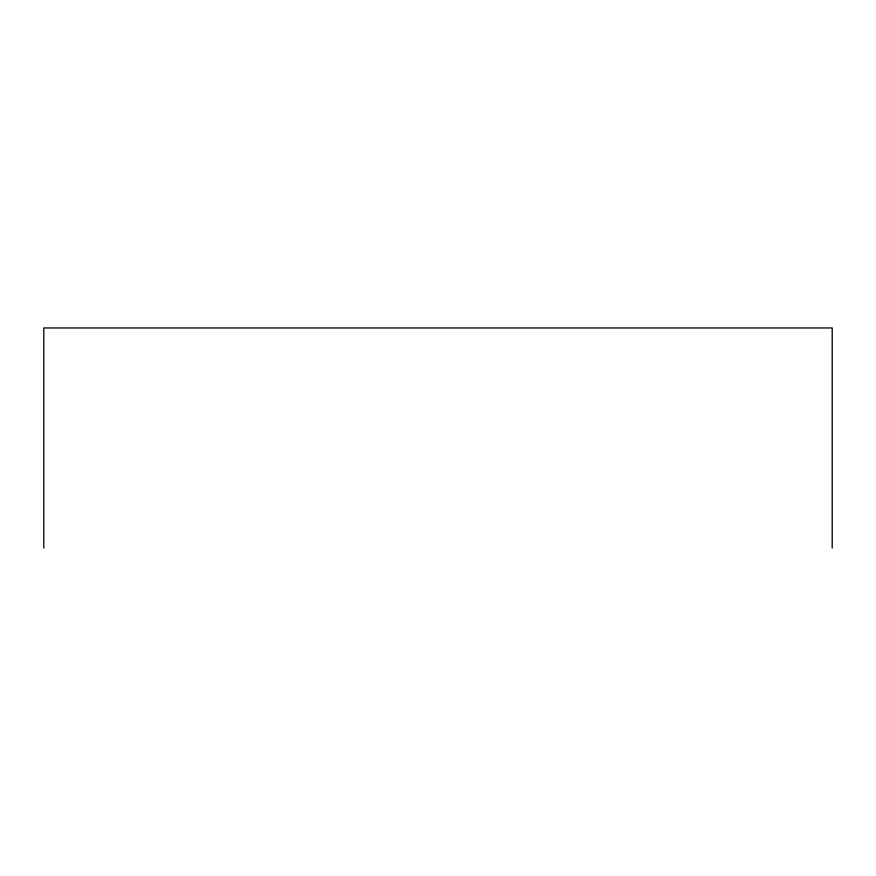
<?xml version="1.0" encoding="UTF-8"?>
<svg xmlns="http://www.w3.org/2000/svg" width="876" height="876" viewBox="0 0 876 876"><rect width="100%" height="100%" fill="white"/><g stroke="black" fill="none" stroke-linecap="round" stroke-linejoin="round"><path stroke-width="1.31" d="M832.2 548.037L832.2 327.963L43.8 327.963L43.8 548.037"/></g></svg>
